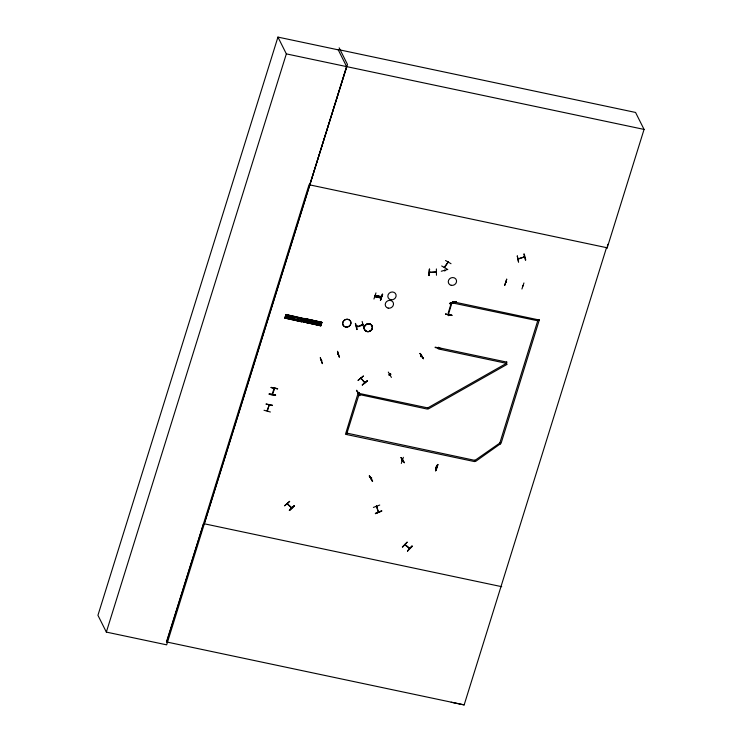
<?xml version="1.0" encoding="UTF-8"?>
<svg xmlns="http://www.w3.org/2000/svg" width="742" height="742" viewBox="0 0 742 742"><rect width="100%" height="100%" fill="white"/><g stroke="black" fill="none" stroke-linecap="round" stroke-linejoin="round"><path stroke-width="1.11" d="M358.275 392.926L358.97 392.796M358.84 392.379L358.952 392.861L358.655 392.323M371.019 478.451L371.612 478.061M371.399 477.848L371.158 478.655L371.584 477.904M390.45 373.764L390.32 374.515M421.651 356.383L420.797 356.355M522.544 286.069L522.804 285.614M429.553 269.225L429.062 275.57L429.256 269.253M429.553 269.105L429.08 275.551M436.472 275.245L436.379 268.938M404.789 544.776L409.603 548.672M405.16 544.925L405.317 544.665M409.454 548.125L409.222 548.375M404.826 544.359L409.667 548.153M441.675 265.961L447.148 269.142M284.863 318.021L286.013 314.515L303.265 318.374L302.105 321.898L284.845 318.058L302.124 321.87L302.263 321.416M284.9 317.762L285.197 316.982L302.448 320.878L285.095 317.168M303.255 318.411L302.922 319.431L285.661 315.591L285.837 314.562M285.002 317.576L302.17 321.583L302.458 320.822M303.84 320.924L321.091 324.82L303.84 320.924L303.645 321.574M304.443 319.134L321.722 322.918L321.564 323.373L304.341 319.19L304.656 318.457L321.917 322.316L304.489 318.503M320.748 325.84L321.768 322.436M304.545 318.67L303.497 322L320.896 325.423L321.101 324.764L303.719 321.063M321.778 322.742L304.508 318.93L321.805 322.482M267.194 410.92L267.398 410.317M269.207 404.65L267.408 411.049L267.537 410.196M269.327 404.974L267.037 410.623M272.555 394.531L272.546 393.807L272.657 394.419M274.039 388.873L274.252 388.326M321.713 360.742L321.471 360.222M338.12 353.962L338.352 354.528L337.898 354.045M438.244 347.664L438.578 347.228M438.791 347.414L438.531 347.599M448.845 315.109L448.418 315.6L448.632 314.923M287.145 503.911L291.476 507.769M287.479 504.003L287.655 503.753M451.201 702.247L464.158 704.9L606.511 247.642L607.206 247.791L607.67 244.341M444.263 267.092L444.588 267.593L448.251 261.917M272.305 394.345L274.123 388.085M273.881 388.623C275.95 387.686 272.156 393.566 272.5 394.169M448.391 315.461L448.511 314.673M275.57 395.05C269.698 395.44 264.486 392.184 275.56 395.059M270.385 412.005L264.022 410.27M275.607 395.217L269.142 394.178M435.202 347.135L441.638 348.666M441.555 348.953L435.174 347.534M285.883 314.923L303.135 318.8M302.254 321.481L284.984 317.659M303.07 319.004L285.689 315.248M303.153 318.568L285.883 314.645M304.331 319.496L321.592 323.308M320.896 325.423L303.691 321.397M321.611 323.113L304.341 319.19M381.258 297.681L374.831 296.225L381.286 297.663M360.733 377.919L364.572 382.631M364.841 382.418L364.452 382.093M358.34 392.889L358.933 392.555M389.337 375.229L389.058 374.719M389.467 374.487L389.763 375.025L389.615 374.469M390.765 374.246L390.542 373.782M371.074 478.414L371.668 478.08M357.06 326.007C354.834 328.085 363.71 325.432 362.801 324.235M362.198 324.699C364.99 323.187 355.872 327.955 356.308 326.146M518.139 258.939L524.511 256.788M448.734 313.337L451.85 303.079L451.284 302.968L448.168 313.226L448.734 313.337L448.446 314.107M369.451 475.863L372.632 481.215L369.201 476.03M338.259 49.853L277.944 37.1L97.935 615.294L106.347 632.091L166.662 644.844L346.662 66.65L338.102 49.538L635.56 112.45L644.065 129.414L607.188 247.874L606.483 247.726M106.347 632.091L286.347 53.888L277.944 37.1M204.245 523.769L346.597 66.511M271.182 387.574L277.666 388.687L271.09 387.537M271.266 387.333L277.573 388.919M272.416 405.54L265.951 404.047L272.509 405.197M373.94 299.017L375.962 292.895M378.42 296.921L378.587 296.383M382.696 294.305L380.433 300.408L382.436 294.249M380.433 300.408L382.297 294.138M538.098 319.579L499.839 443.03L474.945 460.392L474.574 461.598L345.466 434.293L358.154 393M451.961 303.014L452.101 302.374M427.587 407.683L428.282 408.981L507.083 364.378L506.48 363.339L438.29 348.916L438.55 347.506M537.727 320.776L452.592 302.959L452.861 301.549M359.026 394.466L427.327 409.092L427.698 407.896L358.256 393.214M427.68 407.942L506.48 363.339L506.749 361.929M499.737 442.816L501.082 443.289L539.351 319.839M166.449 641.941L203.54 523.62L501.713 586.681M309.748 184.879L347.488 64.48L339.15 47.822M506.721 279.205L504.671 285.457L506.703 279.205M506.174 282.387L505.886 282.322M521.923 289L523.935 282.952M445.552 314.246L452.045 315.294L445.571 314.144M403.351 457.313L401.32 463.435M448.298 315.22L448.641 315.656L448.854 315.053M436.556 467.488L435.906 467.655L436.602 467.469L435.953 467.089M435.832 467.2L436.064 467.367M437.928 464.631C435.09 468.026 434.571 476.624 437.919 464.622M435.619 470.716L437.52 464.418M435.665 470.697L437.604 464.529M287.636 315.044L286.598 318.021M291.114 319.106L292.07 315.944M300.38 321.175L301.373 318.095M308.208 322.705L309.154 319.542M319.032 325.117L320.025 322.047M375.053 295.511L381.499 296.986L375.127 295.529M375.192 295.307L381.601 296.633M448.344 262.241L448.057 261.805M451.869 315.489L445.488 314.107M357.152 326.183L356.55 326.295M362.272 324.681L362.921 324.764L362.652 324.217M518.667 258.504L518.704 258.708M523.908 256.899L524.112 257.474L523.852 256.982M337.907 354.073L338.241 354.203M272.314 393.677L272.62 393.668M435.461 272.036L436.203 271.999L429.998 272.268M445.543 260.498L451.015 263.707M448.187 262.047L444.282 267.176M390.802 374.265L390.236 374.515M444.449 270.496L444.848 271.015L444.56 270.097M452.453 302.244L452.778 302.152M402.331 546.947L407.135 542.226M407.08 542.17L402.6 547.16M407.469 550.991L411.995 546.038M411.968 546.01L407.497 551.083L412.292 546.344M402.331 460.253L402.025 460.773L401.793 460.244M448.057 262.668L447.658 262.26M289.603 501.351L284.548 505.84L289.658 501.416M294.491 505.896C290.02 507.649 285.605 515.347 294.472 505.877M289.38 510.329L294.166 505.525M389.745 374.998L389.021 374.812M421.539 356.16L421.131 356.679M356.438 390.515L359.824 395.542M359.805 395.718L356.679 390.218M369.405 475.761L372.326 481.363M363.339 376.036L358.098 380.303M364.443 382.111L364.674 382.9M362.244 384.913L367.476 380.627M367.568 380.785L362.281 385.015L367.448 380.6M420.974 356.41L421.447 356.188M474.843 460.188L475.668 461.366L500.451 443.79M420.324 353.396L423.487 358.729L420.028 353.582M421.057 356.679L421.419 355.919M389.151 375.053L389.745 374.719M388.307 372.076L391.405 377.418M401.997 460.763L402.433 460.012M400.903 457.526L404.427 462.813L401.051 457.601M518.779 259.014L518.584 258.466M524.557 257.316L524.353 256.769M355.325 323.586L356.883 329.587M517.285 255.916L518.565 262.158L517.295 256.046M402.09 460.782L401.765 460.337M337.527 351.356L339.382 357.264L337.499 351.346M321.249 360.297L321.75 360.742M322.371 363.654L320.275 357.672L322.306 363.515M423.469 358.72L419.963 353.442M373.384 507.426L379.737 505.052M376.342 506.072L376.648 506.962L376.565 505.988M381.666 510.904L375.359 513.362M287.312 503.66L291.838 507.871M524.251 254.024L525.772 260.025M518.064 258.902L524.436 257.066M363.719 327.593L362.152 321.434M441.286 271.238L447.816 269.439M455.978 301.53C444.681 303.849 450.338 305.045 455.968 301.493M449.522 303.506L456.052 301.697M430.128 272.518L430.017 271.952M436.055 272.258L435.944 271.693M402.776 460.411L402.489 460.244M518.241 259.181L518.139 258.624M436.417 467.748L435.925 467.599M376.686 506.239L378.42 512.193L376.361 506.137M429.562 272.555L429.405 272.045M286.347 53.888L644.065 129.414M607.206 247.791L309.043 184.73L166.69 641.988L464.158 704.9M452.963 301.762L539.453 320.052M438.661 347.72L506.851 362.142M474.945 460.392L346.978 433.142M402.34 460.541L402.98 460.643L402.878 460.105M390.181 374.552L390.042 373.996M518.185 259.153L518.129 258.596M363.385 376.101L358.145 380.368M364.999 382.714L360.779 377.966M435.545 272.268L435.48 271.72M429.609 272.527L435.934 272.017M499.839 443.03L500.562 443.994M402.424 460.272L402.21 460.012M522.581 285.559L522.813 286.199M505.821 282.016L506.109 282.6L505.664 282.285M421.261 355.928L421.558 356.466M420.853 356.16L421.15 356.707M362.198 324.347L362.402 324.931M356.874 325.914L357.199 326.387M357.152 329.365L355.576 323.382M359.397 393.26L346.607 434.339M358.238 392.555L358.534 393.093L358.21 392.648M312.465 320.275L311.473 323.354M310.712 319.885L309.72 322.965M307.411 319.153L306.409 322.232M306.242 318.893L305.24 321.972M293.823 316.333L292.821 319.412M290.512 315.6L289.519 318.68M288.759 315.211L287.766 318.29M523.833 253.987L525.429 260.145M377.771 296.791L378.003 296.336L377.771 296.791M285.067 317.39L302.319 321.267L285.058 317.428M320.776 325.775L303.524 321.935L320.757 325.831M374.784 296.615L381.175 298.006L374.784 296.615M381.722 511.006L375.443 513.631L381.722 511.006M345.633 327.064A4.229 3.849 -26.6 0 0 350.873 322.047A4.229 3.849 -26.6 0 0 343.973 320.581A4.229 3.849 -26.6 0 0 345.633 327.064M345.587 326.944A4.211 3.831 -26.6 0 0 350.799 321.935A4.211 3.831 -26.6 0 0 343.936 320.488A4.211 3.831 -26.6 0 0 345.587 326.944M367.086 331.563A4.248 3.858 -26.6 0 0 372.345 326.517A4.248 3.858 -26.6 0 0 365.426 325.052A4.248 3.858 -26.6 0 0 367.086 331.563M367.067 331.498A4.229 3.849 -26.6 0 0 372.308 326.48A4.229 3.849 -26.6 0 0 365.407 325.024A4.229 3.849 -26.6 0 0 367.067 331.498M367.114 331.6A4.229 3.849 -26.6 0 0 372.354 326.582A4.229 3.849 -26.6 0 0 365.463 325.126A4.229 3.849 -26.6 0 0 367.114 331.6M451.219 285.308A4.229 3.849 -26.6 0 0 456.46 280.281A4.229 3.849 -26.6 0 0 449.569 278.825A4.229 3.849 -26.6 0 0 451.219 285.308M388.177 308.134A4.229 3.849 -26.6 0 0 393.418 303.107A4.229 3.849 -26.6 0 0 386.526 301.651A4.229 3.849 -26.6 0 0 388.177 308.134M390.793 299.74A4.229 3.849 -26.6 0 0 396.024 294.722A4.229 3.849 -26.6 0 0 389.133 293.257A4.229 3.849 -26.6 0 0 390.793 299.74"/></g></svg>
